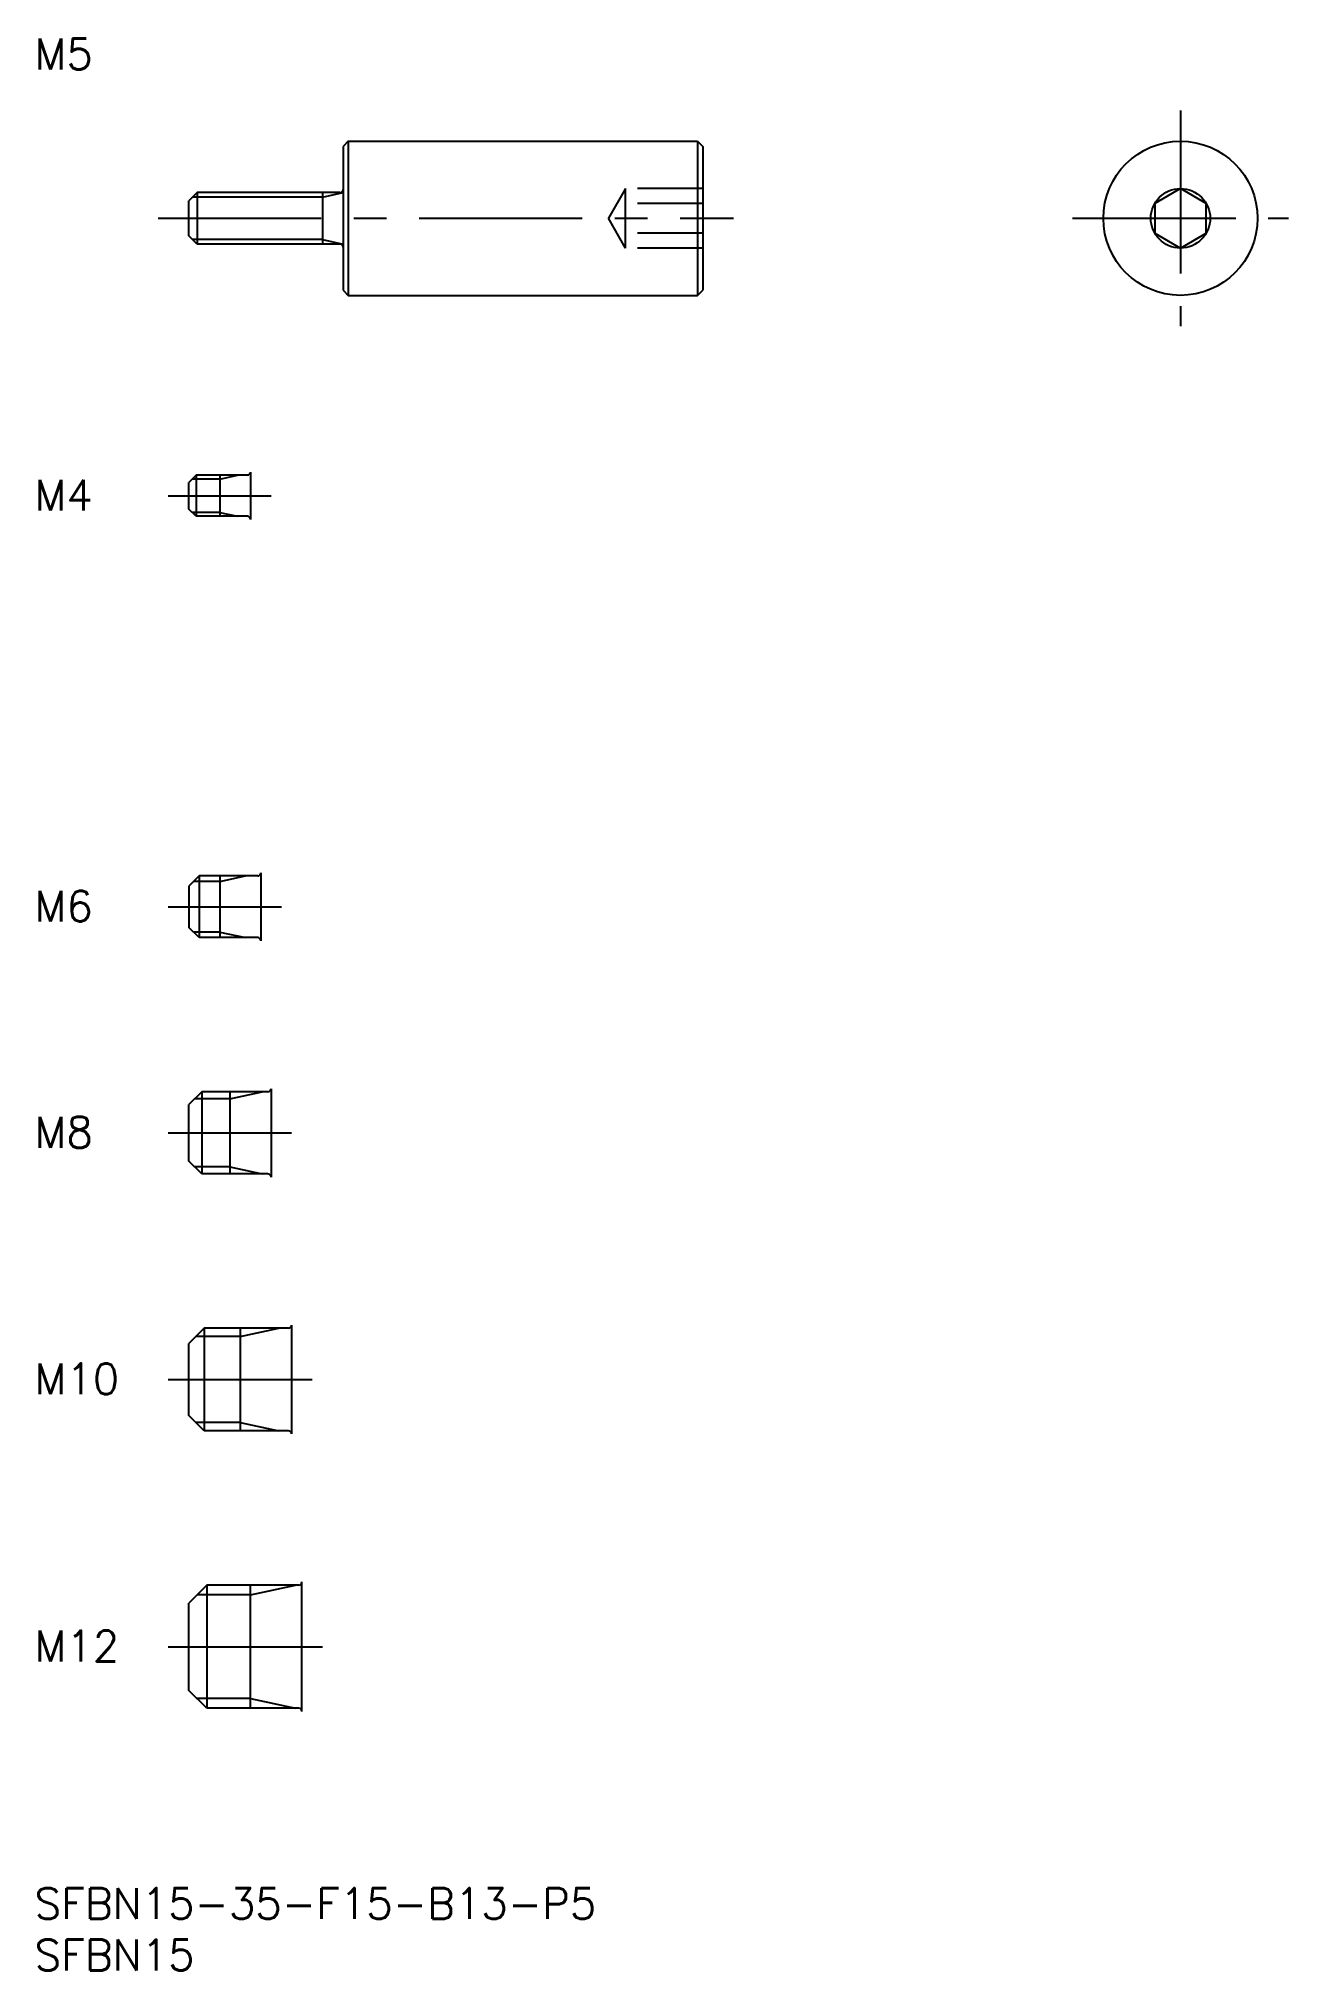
# Model space of a CAD drawing. Extents: x 0 to 122, y -8 to 180.
import ezdxf

# ---------------------------------------------------------------- set-up
doc = ezdxf.new("R2010")
doc.units = 0
doc.header["$LTSCALE"] = 0.5
doc.linetypes.add('CENTER', pattern=[50.8, 31.75, -6.35, 6.35, -6.35])
doc.linetypes.add('DASHED', pattern=[19.05, 12.7, -6.35])
for name, color, linetype in [('MSM_CENTER', 1, 'CENTER'), ('MSM_CONTINUOUS', 7, 'CONTINUOUS'), ('MSM_DASHED', 4, 'DASHED'), ('MSM_NARROW', 5, 'CONTINUOUS'), ('MSM_PART_NUMBER', 7, 'CONTINUOUS')]:
    doc.layers.add(name, color=color, linetype=linetype)
doc.styles.get("Standard").update_dxf_attribs({"font": 'txt.shx', "height": 1, "bigfont": 'bigfont.shx'})

# ---------------------------------------------------------------- blocks, each defined once
blk = doc.blocks.new('*U14')
at = {"layer": 'MSM_PART_NUMBER'}
blk.add_text('SFBN15-35-F15-B13-P5', height=3, dxfattribs=at).set_placement((0, -3))
blk = doc.blocks.new('*U15')
at = {"layer": 'MSM_PART_NUMBER'}
blk.add_text('SFBN15', height=3, dxfattribs=at).set_placement((0, -8))
blk = doc.blocks.new('*U16')
at = {"layer": 'MSM_PART_NUMBER'}
blk.add_text('M12', height=3, dxfattribs=at).set_placement((0, 22.06))
blk = doc.blocks.new('*U17')
at = {"layer": 'MSM_PART_NUMBER'}
blk.add_text('M10', height=3, dxfattribs=at).set_placement((0, 48.06))
blk = doc.blocks.new('*U18')
at = {"layer": 'MSM_PART_NUMBER'}
blk.add_text('M8', height=3, dxfattribs=at).set_placement((0, 72.06))
blk = doc.blocks.new('*U19')
at = {"layer": 'MSM_PART_NUMBER'}
blk.add_text('M6', height=3, dxfattribs=at).set_placement((0, 94.06))
blk = doc.blocks.new('*U20')
at = {"layer": 'MSM_PART_NUMBER'}
blk.add_text('M5', height=3, dxfattribs=at).set_placement((0, 176.99))
blk = doc.blocks.new('*U21')
at = {"layer": 'MSM_PART_NUMBER'}
blk.add_text('M4', height=3, dxfattribs=at).set_placement((0, 134.06))

msp = doc.modelspace()

# ---------------------------------------------------------------- linework, layer by layer
at = {"layer": 'MSM_CENTER'}
for p, q in [((111.48, 173), (111.48, 152)), ((12, 162.5), (68, 162.5)), ((100.98, 162.5), (121.98, 162.5)), ((13, 135.5), (23, 135.5)), ((13, 95.5), (24, 95.5)), ((13, 73.5), (25, 73.5)), ((13, 49.5), (27, 49.5)), ((13, 23.5), (28, 23.5))]:
    msp.add_line(p, q, dxfattribs=at)
at = {"layer": 'MSM_CONTINUOUS'}
for p, q in [((30.5, 170), (30, 169.5)), ((30, 169.5), (30, 155.5)), ((30.5, 170), (64.5, 170)), ((30.5, 170), (30.5, 155)), ((64.5, 170), (64.5, 155)), ((64.5, 170), (65, 169.5)), ((65, 169.5), (65, 155.5)), ((15.8, 165), (15, 164.2)), ((15, 160.8), (15, 164.2)), ((29.7, 165), (15.8, 165)), ((15.8, 165), (15.8, 160)), ((28, 165), (28, 160)), ((111.48, 165.39), (108.98, 163.94)), ((108.98, 163.94), (108.98, 161.06)), ((113.98, 163.94), (111.48, 165.39)), ((113.98, 161.06), (113.98, 163.94)), ((15.8, 160), (15, 160.8)), ((29.7, 160), (15.8, 160)), ((108.98, 161.06), (111.48, 159.61)), ((111.48, 159.61), (113.98, 161.06)), ((30, 155.5), (30.5, 155)), ((30.5, 155), (64.5, 155)), ((64.5, 155), (65, 155.5)), ((15.7, 137.5), (15, 136.8)), ((20.7, 137.5), (15.7, 137.5)), ((15.7, 137.5), (15.7, 133.5)), ((18, 137.5), (18, 133.5)), ((21, 137.8), (21, 133.2)), ((15, 134.2), (15, 136.8)), ((15.7, 133.5), (15, 134.2)), ((20.7, 133.5), (15.7, 133.5)), ((16, 98.5), (15, 97.5)), ((21.7, 98.5), (16, 98.5)), ((16, 98.5), (16, 92.5)), ((18, 98.5), (18, 92.5)), ((22, 98.8), (22, 92.2)), ((15, 97.5), (15, 93.5)), ((16, 92.5), (15, 93.5)), ((21.7, 92.5), (16, 92.5)), ((16.25, 77.5), (15, 76.25)), ((22.7, 77.5), (16.25, 77.5)), ((16.25, 77.5), (16.25, 69.5)), ((19, 77.5), (19, 69.5)), ((23, 77.8), (23, 69.2)), ((15, 70.75), (15, 76.25)), ((16.25, 69.5), (15, 70.75)), ((22.7, 69.5), (16.25, 69.5)), ((25, 54.8), (25, 44.2)), ((16.5, 54.5), (15, 53)), ((15, 46), (15, 53)), ((24.7, 54.5), (16.5, 54.5)), ((16.5, 54.5), (16.5, 44.5)), ((20, 54.5), (20, 44.5)), ((16.5, 44.5), (15, 46)), ((24.7, 44.5), (16.5, 44.5)), ((16.75, 29.5), (15, 27.75)), ((25.7, 29.5), (16.75, 29.5)), ((16.75, 29.5), (16.75, 17.5)), ((21, 17.5), (21, 29.5)), ((26, 17.2), (26, 29.8)), ((15, 19.25), (15, 27.75)), ((16.75, 17.5), (15, 19.25)), ((25.7, 17.5), (16.75, 17.5))]:
    msp.add_line(p, q, dxfattribs=at)
for radius in [7.5, 2.89]:
    msp.add_circle((111.48, 162.5), radius, dxfattribs=at)
for centre, start, end in [((29.7, 165.3), 270, 0), ((29.7, 159.7), 0, 90), ((20.7, 137.8), 270, 0), ((20.7, 133.2), 0, 90), ((21.7, 98.8), 270, 0), ((21.7, 92.2), 0, 90), ((22.7, 77.8), 270, 0), ((22.7, 69.2), 0, 90), ((24.7, 54.8), 270, 0), ((24.7, 44.2), 0, 90), ((25.7, 29.8), 270, 0), ((25.7, 17.2), 0, 90)]:
    msp.add_arc(centre, 0.3, start, end, dxfattribs=at)
at = {"layer": 'MSM_DASHED'}
for p, q in [((57.5, 165.39), (55.83, 162.5)), ((65, 165.39), (57.5, 165.39)), ((57.5, 159.61), (57.5, 165.39)), ((65, 163.94), (57.5, 163.94)), ((57.5, 159.61), (55.83, 162.5)), ((65, 161.06), (57.5, 161.06)), ((65, 159.61), (57.5, 159.61))]:
    msp.add_line(p, q, dxfattribs=at)
at = {"layer": 'MSM_NARROW'}
for p, q in [((28, 164.57), (15.37, 164.57)), ((28, 164.57), (30, 165)), ((28, 160.43), (15.37, 160.43)), ((28, 160.43), (30, 160)), ((18, 137.12), (19.75, 137.5)), ((18, 137.12), (15.32, 137.12)), ((18, 133.88), (15.32, 133.88)), ((18, 133.88), (19.75, 133.5)), ((18, 97.96), (15.46, 97.96)), ((18, 97.96), (20.5, 98.5)), ((18, 93.04), (15.46, 93.04)), ((18, 93.04), (20.5, 92.5)), ((19, 76.82), (22.12, 77.5)), ((19, 76.82), (15.57, 76.82)), ((19, 70.18), (15.57, 70.18)), ((19, 70.18), (22.12, 69.5)), ((20, 53.69), (15.69, 53.69)), ((20, 53.69), (23.75, 54.5)), ((20, 45.31), (15.69, 45.31)), ((20, 45.31), (23.75, 44.5)), ((21, 28.55), (15.8, 28.55)), ((21, 28.55), (25.38, 29.5)), ((21, 18.45), (15.8, 18.45)), ((21, 18.45), (25.38, 17.5))]:
    msp.add_line(p, q, dxfattribs=at)

# ---------------------------------------------------------------- block references
at = {"layer": 'MSM_CONTINUOUS'}
for name in ['*U20', '*U21', '*U19', '*U18', '*U17', '*U16', '*U14', '*U15']:
    msp.add_blockref(name, (0, 0), dxfattribs=at)

doc.saveas('drawing.dxf')
